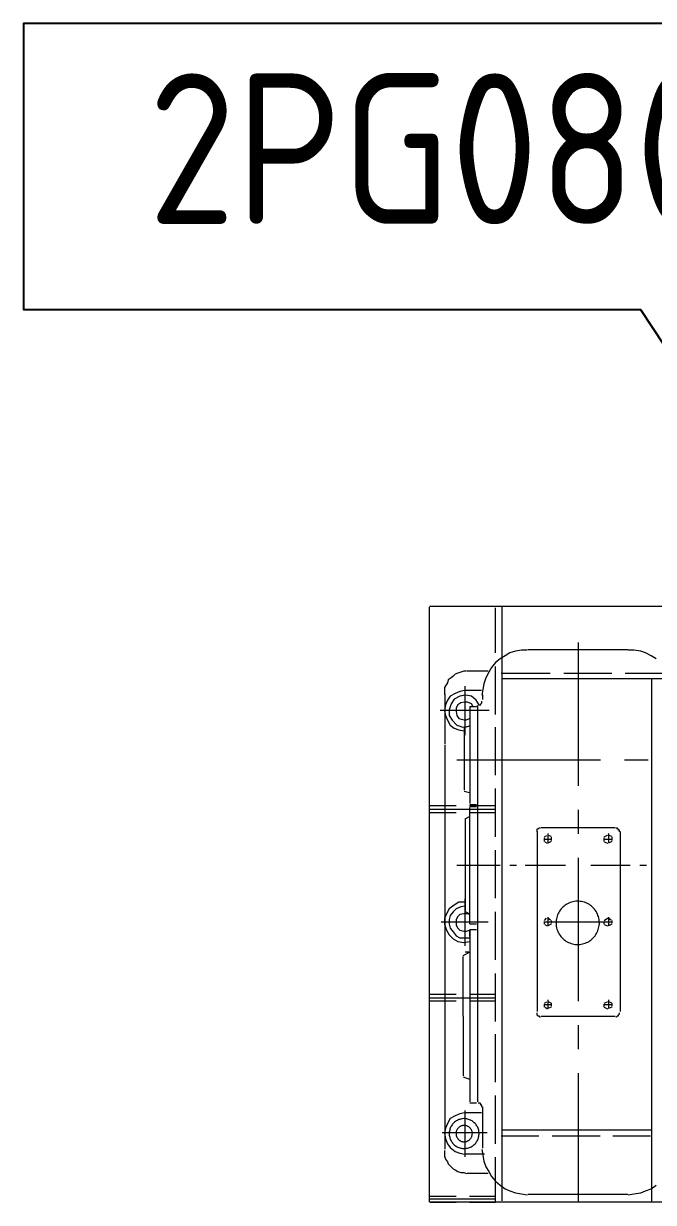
# Model space of a CAD drawing. Header units: millimetres. Extents: x 163705 to 1616509, y 81827 to 302547.
# Drawn here: x 193885 to 194721, y 145834 to 147398 of the extents above; entities that cross this region are included whole.
import ezdxf
from ezdxf.enums import TextEntityAlignment as Align

# ---------------------------------------------------------------- set-up
doc = ezdxf.new("R2010")
doc.units = ezdxf.units.MM
doc.header["$LTSCALE"] = 10
doc.linetypes.add('CENTER2', pattern=[28.575, 19.05, -3.175, 3.175, -3.175])
for name, color, linetype, lineweight in [('1-中心线', 1, 'CENTER2', 0), ('1-文本', 4, 'Continuous', 0), ('1-设备轮廓', 2, 'Continuous', 18)]:
    doc.layers.add(name, color=color, linetype=linetype, lineweight=lineweight)
doc.styles.add('HZ', font='gbenor.shx', dxfattribs={"bigfont": 'gbcbig.shx'})

# ---------------------------------------------------------------- blocks, each defined once
blk = doc.blocks.new('2PG0806-俯视图')
for p, q in [((1610.1, 2590), (1610.1, 2624.5)), ((1610.7, 2625.2), (2399.8, 2625.2)), ((1610.7, 2625.2), (1610.7, 2235.7)), ((1614.6, 2625.2), (1614.6, 2538.3)), ((1617.7, 2590), (1617.7, 2624.5)), ((1876.9, 2590), (1876.9, 2624.5)), ((1881.4, 2625.2), (1881.4, 2538.3)), ((1885.9, 2590), (1885.9, 2624.5)), ((2127.2, 2590), (2127.2, 2624.5)), ((2131.7, 2625.2), (2131.7, 2538.3)), ((2136.1, 2590), (2136.1, 2624.5)), ((2401.1, 2625.2), (2401.1, 1470.9)), ((1661.2, 2600.3), (1657.3, 2596.4)), ((1663.7, 2601.5), (1661.2, 2600.3)), ((1667.5, 2604.1), (1663.7, 2601.5)), ((1671.4, 2605.4), (1667.5, 2604.1)), ((1675.2, 2605.4), (1671.4, 2605.4)), ((1679, 2605.4), (1675.2, 2605.4)), ((1682.9, 2597.7), (1677.8, 2591.3)), ((2217.2, 2604.7), (1680.9, 2604.7)), ((1688, 2601.5), (1682.9, 2597.7)), ((1694.4, 2604.1), (1688, 2601.5)), ((1702, 2605.4), (1694.4, 2604.1)), ((1708.4, 2604.1), (1702, 2605.4)), ((1714.8, 2601.5), (1708.4, 2604.1)), ((1721.2, 2597.7), (1714.8, 2601.5)), ((1725, 2591.3), (1721.2, 2597.7)), ((1965, 2599), (1959.9, 2593.9)), ((1971.4, 2602.8), (1965, 2599)), ((1974, 2597.7), (1968.9, 2593.9)), ((1979.1, 2605.4), (1971.4, 2602.8)), ((1979.1, 2599), (1974, 2597.7)), ((1986.7, 2605.4), (1979.1, 2605.4)), ((1985.5, 2599), (1979.1, 2599)), ((1990.6, 2597.7), (1985.5, 2599)), ((1993.1, 2602.8), (1986.7, 2605.4)), ((1995.7, 2593.9), (1990.6, 2597.7)), ((1999.5, 2599), (1993.1, 2602.8)), ((2004.6, 2592.6), (1999.5, 2599)), ((2284.9, 2604.7), (2218.5, 2604.7)), ((2243.4, 2597.7), (2239.6, 2592.6)), ((2249.8, 2601.5), (2243.4, 2597.7)), ((2256.2, 2604.1), (2249.8, 2601.5)), ((2256.2, 2599), (2249.8, 2595.2)), ((2262.5, 2605.4), (2256.2, 2604.1)), ((2263.8, 2599), (2256.2, 2599)), ((2270.2, 2604.1), (2262.5, 2605.4)), ((2271.5, 2596.4), (2263.8, 2599)), ((2276.6, 2601.5), (2270.2, 2604.1)), ((2281.7, 2597.7), (2276.6, 2601.5)), ((2285.5, 2591.3), (2281.7, 2597.7)), ((2288.1, 2605.4), (2284.2, 2605.4)), ((2293.2, 2605.4), (2288.1, 2605.4)), ((2295.7, 2604.1), (2293.2, 2605.4)), ((2299.6, 2601.5), (2295.7, 2604.1)), ((2303.4, 2600.3), (2299.6, 2601.5)), ((2306, 2596.4), (2303.4, 2600.3)), ((1650.9, 2587.5), (1649.7, 2583.7)), ((1649.7, 2583.7), (1649.7, 2579.8)), ((1653.5, 2591.3), (1650.9, 2587.5)), ((1654.8, 2593.9), (1653.5, 2591.3)), ((1657.3, 2596.4), (1654.8, 2593.9)), ((1675.2, 2584.9), (1673.9, 2578.6)), ((1677.8, 2591.3), (1675.2, 2584.9)), ((1727.6, 2584.9), (1725, 2591.3)), ((1728.8, 2578.6), (1727.6, 2584.9)), ((1956.1, 2587.5), (1954.8, 2579.8)), ((1959.9, 2593.9), (1956.1, 2587.5)), ((1963.8, 2590), (1961.2, 2584.9)), ((1961.2, 2584.9), (1961.2, 2578.6)), ((1968.9, 2593.9), (1963.8, 2590)), ((1971.4, 2584.9), (1970.1, 2579.8)), ((1974, 2587.5), (1971.4, 2584.9)), ((1977.8, 2590), (1974, 2587.5)), ((1981.6, 2590), (1977.8, 2590)), ((1985.5, 2590), (1981.6, 2590)), ((1989.3, 2587.5), (1985.5, 2590)), ((1991.9, 2584.9), (1989.3, 2587.5)), ((1993.1, 2579.8), (1991.9, 2584.9)), ((1999.5, 2590), (1995.7, 2593.9)), ((2002.1, 2583.7), (1999.5, 2590)), ((2003.3, 2578.6), (2002.1, 2583.7)), ((2008.5, 2586.2), (2004.6, 2592.6)), ((2008.5, 2578.6), (2008.5, 2586.2)), ((2057, 2531.3), (2057, 2588.8)), ((2237, 2586.2), (2235.7, 2579.8)), ((2239.6, 2592.6), (2237, 2586.2)), ((2243.4, 2588.8), (2240.8, 2581.1)), ((2249.8, 2595.2), (2243.4, 2588.8)), ((2252.3, 2586.2), (2251.1, 2581.1)), ((2256.2, 2588.8), (2252.3, 2586.2)), ((2261.3, 2590), (2256.2, 2588.8)), ((2266.4, 2590), (2261.3, 2590)), ((2270.2, 2587.5), (2266.4, 2590)), ((2272.8, 2583.7), (2270.2, 2587.5)), ((2277.9, 2592.6), (2271.5, 2596.4)), ((2274, 2578.6), (2272.8, 2583.7)), ((2281.7, 2584.9), (2277.9, 2592.6)), ((2283, 2577.3), (2281.7, 2584.9)), ((2288.1, 2584.9), (2285.5, 2591.3)), ((2289.4, 2578.6), (2288.1, 2584.9)), ((2308.5, 2593.9), (2306, 2596.4)), ((2311.1, 2591.3), (2308.5, 2593.9)), ((2312.3, 2587.5), (2311.1, 2591.3)), ((2313.6, 2583.7), (2312.3, 2587.5)), ((2314.9, 2579.8), (2313.6, 2583.7)), ((1610.1, 2537.7), (1610.1, 2572.2)), ((1617.7, 2537.7), (1617.7, 2572.2)), ((1649.7, 2579.8), (1648.4, 2576)), ((1649, 2575.4), (1649, 2547.3)), ((1674.6, 2577.9), (1674.6, 2552.4)), ((1681.6, 2578.6), (1681.6, 2578.6)), ((1690.5, 2578.6), (1690.5, 2578.6)), ((1729.5, 2577.9), (1729.5, 2556.2)), ((1742.2, 2571.5), (1742.2, 2562.6)), ((1972.1, 2571.5), (1743.5, 2571.5)), ((1776.7, 2580.5), (1773.4, 2572)), ((1857.1, 2580.5), (1778, 2580.5)), ((1857.1, 2580.5), (1936.3, 2580.5)), ((1876.9, 2537.7), (1876.9, 2572.2)), ((1885.9, 2537.7), (1885.9, 2572.2)), ((1937.6, 2580.5), (1942.1, 2572.2)), ((1942.7, 2577.9), (1942.7, 2572.8)), ((1954.8, 2579.8), (1956.1, 2572.2)), ((1961.2, 2578.6), (1961.2, 2572.2)), ((1963.1, 2571.5), (1970.8, 2571.5)), ((1970.1, 2579.8), (1970.1, 2576)), ((1970.1, 2576), (1971.4, 2572.2)), ((1972.1, 2571.5), (1972.1, 2562.6)), ((1979.7, 2571.5), (1979.7, 2562.6)), ((1979.7, 2571.5), (2134.2, 2571.5)), ((1991.9, 2572.2), (1993.1, 2576)), ((1993.1, 2576), (1993.1, 2579.8)), ((1996.3, 2577.9), (1993.2, 2572.2)), ((2118.9, 2577.9), (1997.6, 2577.9)), ((2118.9, 2577.9), (2122.1, 2572.2)), ((2127.2, 2537.7), (2127.2, 2572.2)), ((2135.5, 2571.5), (2135.5, 2562.6)), ((2136.1, 2537.7), (2136.1, 2572.2)), ((2138.1, 2571.5), (2138.1, 2562.6)), ((2268.3, 2571.5), (2139.3, 2571.5)), ((2155.9, 2579.2), (2153.8, 2571.9)), ((2240.2, 2579.2), (2157.2, 2579.2)), ((2240.2, 2579.2), (2242.3, 2571.9)), ((2240.8, 2581.1), (2242.1, 2573.5)), ((2251.1, 2581.1), (2249.8, 2577.3)), ((2249.8, 2577.3), (2252.3, 2572.2)), ((2267.6, 2567.1), (2271.5, 2569.6)), ((2268.3, 2571.5), (2268.3, 2562.6)), ((2271.5, 2569.6), (2274, 2574.7)), ((2274, 2574.7), (2274, 2578.6)), ((2276.6, 2563.2), (2281.7, 2569.6)), ((2281.7, 2569.6), (2283, 2577.3)), ((2290, 2577.9), (2290, 2556.2)), ((2314.9, 2576), (2314.9, 2579.8)), ((2315.5, 2575.4), (2315.5, 2547.3)), ((1657.3, 2550.5), (1650.9, 2546.6)), ((1665, 2553), (1657.3, 2550.5)), ((1672.6, 2554.3), (1665, 2553)), ((1680.3, 2555.6), (1672.6, 2554.3)), ((1737.1, 2554.9), (1682.2, 2554.9)), ((1736.5, 2555.6), (1737.8, 2555.6)), ((1737.8, 2555.6), (1739, 2555.6)), ((1739, 2555.6), (1739, 2556.9)), ((1739, 2556.9), (1740.3, 2556.9)), ((1740.3, 2556.9), (1741.6, 2558.1)), ((1741.6, 2559.4), (1741.6, 2560.7)), ((1741.6, 2558.1), (1741.6, 2559.4)), ((1742.2, 2561.3), (1742.2, 2561.3)), ((2268.3, 2561.3), (1743.5, 2561.3)), ((2268.3, 2561.3), (2269.6, 2561.3)), ((2270.2, 2559.4), (2276.6, 2563.2)), ((2270.2, 2560.7), (2270.2, 2559.4)), ((2270.2, 2559.4), (2270.2, 2558.1)), ((2270.2, 2558.1), (2270.2, 2556.9)), ((2270.2, 2556.9), (2271.5, 2556.9)), ((2270.8, 2561.3), (2270.8, 2561.3)), ((2271.5, 2556.9), (2272.8, 2555.6)), ((2272.8, 2555.6), (2274, 2555.6)), ((2274, 2555.6), (2275.3, 2555.6)), ((2283.6, 2554.9), (2277.2, 2554.9)), ((2290.6, 2554.3), (2283, 2555.6)), ((2298.3, 2553), (2290.6, 2554.3)), ((2306, 2550.5), (2298.3, 2553)), ((2313.6, 2546.6), (2306, 2550.5)), ((1610.1, 2537.7), (1670.1, 2537.7)), ((1638.2, 2537.7), (1633.1, 2531.3)), ((1644.6, 2542.8), (1638.2, 2537.7)), ((1650.9, 2546.6), (1644.6, 2542.8)), ((1688, 2537.7), (1751.8, 2537.7)), ((1769.7, 2537.7), (1833.5, 2537.7)), ((1850.1, 2537.7), (1914, 2537.7)), ((1931.8, 2537.7), (1995.7, 2537.7)), ((2013.6, 2537.7), (2077.4, 2537.7)), ((2095.3, 2537.7), (2159.1, 2537.7)), ((2177, 2537.7), (2240.8, 2537.7)), ((2257.4, 2537.7), (2321.3, 2537.7)), ((2320, 2542.8), (2313.6, 2546.6)), ((2326.4, 2537.7), (2320, 2542.8)), ((2331.5, 2531.3), (2326.4, 2537.7)), ((2339.2, 2537.7), (2399.2, 2537.7)), ((2401.1, 2529.4), (1612, 2529.4)), ((1628, 2524.9), (1625.4, 2518.5)), ((1633.1, 2531.3), (1628, 2524.9)), ((1698.2, 2530), (1698.2, 2480.2)), ((1706.5, 2529.4), (1706.5, 2331.5)), ((2305.3, 2529.4), (2305.3, 1566.7)), ((2312.3, 2530), (2312.3, 2464.9)), ((2335.3, 2524.9), (2331.5, 2531.3)), ((2339.2, 2518.5), (2335.3, 2524.9)), ((1621.6, 2503.2), (1620.3, 2495.6)), ((1622.9, 2510.9), (1621.6, 2503.2)), ((1625.4, 2518.5), (1622.9, 2510.9)), ((2057, 2509.6), (2057, 2518.5)), ((2341.7, 2510.9), (2339.2, 2518.5)), ((2343, 2503.2), (2341.7, 2510.9)), ((2343, 2495.6), (2343, 2503.2)), ((1620.9, 2494.9), (1620.9, 2362.1)), ((2057, 2444.5), (2057, 2498.1)), ((2343.6, 2494.9), (2343.6, 2362.1)), ((2343.6, 2494.9), (2343.6, 2362.1)), ((1857.8, 2480.2), (1856.5, 2479)), ((1856.5, 2479), (1856.5, 2477.7)), ((1857.1, 2477), (1857.1, 2378.7)), ((1859.1, 2482.8), (1857.8, 2481.5)), ((1857.8, 2481.5), (1857.8, 2480.2)), ((1860.3, 2482.8), (1859.1, 2482.8)), ((1861.6, 2482.8), (1860.3, 2482.8)), ((1861.6, 2482.8), (1861.6, 2482.8)), ((2102.3, 2482.2), (1863.5, 2482.2)), ((1866.7, 2468.8), (1868.6, 2471.9)), ((1869.3, 2472.6), (1869.3, 2472.6)), ((1869.3, 2472.6), (1873.1, 2472.6)), ((1874.4, 2472.6), (1876.2, 2469.5)), ((1976.5, 2468.8), (1978.4, 2471.9)), ((1979.1, 2472.6), (1979.1, 2472.6)), ((1979.1, 2472.6), (1982.9, 2472.6)), ((1984.2, 2472.6), (1987.1, 2469.7)), ((2086.3, 2468.8), (2088.2, 2471.9)), ((2088.9, 2472.6), (2088.9, 2472.6)), ((2088.9, 2472.6), (2094, 2472.6)), ((2095.3, 2472.6), (2097.1, 2469.5)), ((2102.9, 2482.8), (2101.7, 2482.8)), ((2104.2, 2482.8), (2102.9, 2482.8)), ((2105.5, 2482.8), (2104.2, 2482.8)), ((2105.5, 2481.5), (2105.5, 2482.8)), ((2106.8, 2480.2), (2105.5, 2481.5)), ((2106.8, 2479), (2106.8, 2480.2)), ((2106.8, 2477.7), (2106.8, 2479)), ((2107.4, 2477), (2107.4, 2378.7)), ((1698.2, 2462.4), (1698.2, 2398.5)), ((1866.7, 2468.8), (1866.7, 2468.8)), ((1869.3, 2463.6), (1867.3, 2468.2)), ((1869.3, 2463.6), (1869.3, 2463.6)), ((1874.4, 2463.6), (1870.6, 2463.6)), ((1874.4, 2463.6), (1874.4, 2463.6)), ((1876.9, 2468.8), (1875, 2464.2)), ((1876.9, 2468.8), (1876.9, 2468.8)), ((1976.5, 2468.8), (1976.5, 2468.8)), ((1979.1, 2463.6), (1977.1, 2468.2)), ((1979.1, 2463.6), (1979.1, 2463.6)), ((1984.2, 2463.6), (1980.4, 2463.6)), ((1984.2, 2463.6), (1984.2, 2463.6)), ((1988, 2468.8), (1985, 2464.4)), ((1988, 2468.8), (1988, 2468.8)), ((2086.3, 2468.8), (2086.3, 2468.8)), ((2088.9, 2463.6), (2086.9, 2468.2)), ((2088.9, 2463.6), (2088.9, 2463.6)), ((2095.3, 2463.6), (2090.2, 2463.6)), ((2095.3, 2463.6), (2095.3, 2463.6)), ((2097.8, 2468.8), (2095.9, 2464.2)), ((2097.8, 2468.8), (2097.8, 2468.8)), ((2312.3, 2447), (2312.3, 2383.2)), ((2057, 2358.9), (2057, 2411.3)), ((1869.3, 2393.4), (1869.3, 2393.4)), ((1869.3, 2393.4), (1873.1, 2393.4)), ((1874.4, 2393.4), (1876.4, 2388.9)), ((1979.1, 2393.4), (1979.1, 2393.4)), ((1979.1, 2393.4), (1982.9, 2393.4)), ((1984.2, 2393.4), (1987.3, 2389.1)), ((2088.9, 2393.4), (2088.9, 2393.4)), ((2088.9, 2393.4), (2094, 2393.4)), ((2095.3, 2393.4), (2097.3, 2388.9)), ((1698.2, 2381.9), (1698.2, 2332.1)), ((1856.5, 2378.1), (1856.5, 2376.8)), ((1866.7, 2388.3), (1868.7, 2392.8)), ((1866.7, 2388.3), (1866.7, 2388.3)), ((1869.3, 2383.2), (1867.3, 2387.7)), ((1869.3, 2383.2), (1869.3, 2383.2)), ((1874.4, 2383.2), (1870.6, 2383.2)), ((1874.4, 2383.2), (1874.4, 2383.2)), ((1876.9, 2388.3), (1875, 2383.8)), ((1876.9, 2388.3), (1876.9, 2388.3)), ((1976.5, 2388.3), (1978.5, 2392.8)), ((1976.5, 2388.3), (1976.5, 2388.3)), ((1979.1, 2383.2), (1977.1, 2387.7)), ((1979.1, 2383.2), (1979.1, 2383.2)), ((1984.2, 2383.2), (1980.4, 2383.2)), ((1984.2, 2383.2), (1984.2, 2383.2)), ((1988, 2388.3), (1985, 2384)), ((1988, 2388.3), (1988, 2388.3)), ((2086.3, 2388.3), (2088.3, 2392.8)), ((2086.3, 2388.3), (2086.3, 2388.3)), ((2088.9, 2383.2), (2086.9, 2387.7)), ((2088.9, 2383.2), (2088.9, 2383.2)), ((2095.3, 2383.2), (2090.2, 2383.2)), ((2095.3, 2383.2), (2095.3, 2383.2)), ((2097.8, 2388.3), (2095.9, 2383.8)), ((2097.8, 2388.3), (2097.8, 2388.3)), ((2106.8, 2376.8), (2106.8, 2378.1)), ((1856.5, 2376.8), (1857.8, 2375.5)), ((1857.8, 2375.5), (1857.8, 2374.3)), ((1857.8, 2374.3), (1859.1, 2374.3)), ((1859.1, 2374.3), (1860.3, 2373)), ((1860.3, 2373), (1861.6, 2373)), ((2102.3, 2372.3), (1863.5, 2372.3)), ((2101.7, 2373), (2102.9, 2373)), ((2102.9, 2373), (2104.2, 2373)), ((2104.2, 2373), (2104.2, 2374.3)), ((2104.2, 2374.3), (2105.5, 2374.3)), ((2105.5, 2374.3), (2105.5, 2375.5)), ((2105.5, 2375.5), (2106.8, 2375.5)), ((2106.8, 2375.5), (2106.8, 2376.8)), ((2312.3, 2365.3), (2312.3, 2301.5)), ((1620.3, 2361.5), (1621.6, 2353.8)), ((1621.6, 2353.8), (1622.9, 2344.9)), ((2341.7, 2344.9), (2343, 2353.8)), ((2343, 2353.8), (2343, 2361.5)), ((1622.9, 2344.9), (1625.4, 2338.5)), ((1625.4, 2338.5), (1628, 2330.9)), ((1628, 2330.9), (1633.1, 2324.5)), ((2057, 2337.2), (2057, 2346.2)), ((2331.5, 2324.5), (2335.3, 2330.9)), ((2335.3, 2330.9), (2339.2, 2338.5)), ((2339.2, 2338.5), (2341.7, 2344.9)), ((1610.7, 2330.2), (2304, 2330.2))]:
    blk.add_line(p, q)
for points in [[(1700.7, 2599), (1699.4, 2598.9), (1698.1, 2598.7), (1696.8, 2598.4), (1695.5, 2598.1), (1694.3, 2597.7), (1693.1, 2597.2), (1691.9, 2596.6), (1690.8, 2596), (1689.8, 2595.2), (1688.8, 2594.5), (1687.8, 2593.6), (1686.9, 2592.7), (1686.1, 2591.8), (1685.3, 2590.8), (1684.6, 2589.7), (1684, 2588.6), (1683.4, 2587.5), (1682.9, 2586.3), (1682.5, 2585.1), (1682.1, 2583.8), (1681.9, 2582.6), (1681.7, 2581.2), (1681.6, 2579.9), (1681.6, 2578.6)], [(1721.2, 2579.8), (1721.1, 2581.2), (1720.9, 2582.5), (1720.6, 2583.8), (1720.3, 2585.1), (1719.9, 2586.3), (1719.4, 2587.5), (1718.8, 2588.6), (1718.1, 2589.7), (1717.4, 2590.8), (1716.6, 2591.8), (1715.8, 2592.7), (1714.9, 2593.6), (1714, 2594.5), (1713, 2595.2), (1711.9, 2596), (1710.8, 2596.6), (1709.7, 2597.2), (1708.5, 2597.7), (1707.3, 2598.1), (1706, 2598.4), (1704.7, 2598.7), (1703.4, 2598.9), (1702.1, 2599), (1700.7, 2599)], [(1700.7, 2590), (1700, 2590), (1699.3, 2589.8), (1698.6, 2589.7), (1697.9, 2589.5), (1697.2, 2589.2), (1696.6, 2588.9), (1696, 2588.6), (1695.4, 2588.2), (1694.8, 2587.8), (1694.3, 2587.4), (1693.7, 2586.9), (1693.3, 2586.4), (1692.8, 2585.9), (1692.4, 2585.3), (1692, 2584.7), (1691.7, 2584.1), (1691.4, 2583.5), (1691.1, 2582.8), (1690.9, 2582.1), (1690.8, 2581.5), (1690.6, 2580.8), (1690.6, 2580), (1690.5, 2579.3), (1690.5, 2578.6)], [(1712.2, 2579.8), (1712.1, 2580.6), (1712, 2581.3), (1711.9, 2582), (1711.7, 2582.7), (1711.4, 2583.4), (1711.1, 2584), (1710.8, 2584.6), (1710.4, 2585.2), (1710, 2585.8), (1709.6, 2586.3), (1709.1, 2586.8), (1708.6, 2587.3), (1708, 2587.7), (1707.5, 2588.2), (1706.9, 2588.5), (1706.3, 2588.9), (1705.7, 2589.2), (1705, 2589.4), (1704.3, 2589.6), (1703.6, 2589.8), (1702.9, 2589.9), (1702.2, 2590), (1701.5, 2590), (1700.7, 2590)], [(1681.6, 2578.6), (1681.7, 2577.2), (1681.9, 2575.9), (1682.1, 2574.6), (1682.5, 2573.3), (1682.9, 2572.1), (1683.4, 2570.9), (1684, 2569.8), (1684.6, 2568.7), (1685.3, 2567.6), (1686.1, 2566.6), (1686.9, 2565.7), (1687.8, 2564.8), (1688.8, 2563.9), (1689.8, 2563.1), (1690.8, 2562.4), (1691.9, 2561.8), (1693.1, 2561.2), (1694.3, 2560.7), (1695.5, 2560.3), (1696.7, 2560), (1698, 2559.7), (1699.3, 2559.5), (1700.7, 2559.4), (1702, 2559.4)], [(1690.5, 2578.6), (1690.6, 2577.8), (1690.7, 2577.1), (1690.9, 2576.4), (1691.1, 2575.7), (1691.4, 2575), (1691.6, 2574.4), (1692, 2573.8), (1692.3, 2573.2), (1692.8, 2572.6), (1693.2, 2572.1), (1693.7, 2571.6), (1694.2, 2571.1), (1694.7, 2570.6), (1695.3, 2570.2), (1695.8, 2569.9), (1696.5, 2569.5), (1697.1, 2569.2), (1697.7, 2569), (1698.4, 2568.8), (1699.1, 2568.6), (1699.8, 2568.5), (1700.5, 2568.4), (1701.3, 2568.3), (1702, 2568.4)], [(1702, 2559.4), (1703.4, 2559.5), (1704.7, 2559.7), (1706, 2559.9), (1707.3, 2560.3), (1708.5, 2560.7), (1709.7, 2561.2), (1710.8, 2561.8), (1711.9, 2562.4), (1713, 2563.1), (1714, 2563.9), (1714.9, 2564.8), (1715.8, 2565.7), (1716.7, 2566.6), (1717.4, 2567.6), (1718.1, 2568.7), (1718.8, 2569.8), (1719.4, 2570.9), (1719.8, 2572.1), (1720.3, 2573.3), (1720.6, 2574.6), (1720.9, 2575.8), (1721.1, 2577.1), (1721.2, 2578.5), (1721.2, 2579.8)], [(1702, 2568.4), (1702.8, 2568.4), (1703.5, 2568.5), (1704.2, 2568.7), (1704.9, 2568.9), (1705.5, 2569.2), (1706.2, 2569.5), (1706.8, 2569.8), (1707.4, 2570.2), (1708, 2570.6), (1708.5, 2571), (1709, 2571.5), (1709.5, 2572), (1709.9, 2572.5), (1710.3, 2573.1), (1710.7, 2573.7), (1711, 2574.3), (1711.3, 2574.9), (1711.6, 2575.6), (1711.8, 2576.2), (1712, 2576.9), (1712.1, 2577.6), (1712.2, 2578.4), (1712.2, 2579.1), (1712.2, 2579.8)], [(1980.4, 2457.2), (1978.4, 2457.1), (1976.5, 2456.9), (1974.6, 2456.5), (1972.8, 2456.1), (1971, 2455.5), (1969.2, 2454.7), (1967.6, 2453.9), (1966, 2453), (1964.4, 2452), (1962.9, 2450.9), (1961.6, 2449.7), (1960.2, 2448.4), (1959, 2447), (1957.9, 2445.6), (1956.8, 2444.1), (1955.9, 2442.5), (1955, 2440.8), (1954.3, 2439.1), (1953.7, 2437.4), (1953.1, 2435.6), (1952.7, 2433.7), (1952.5, 2431.8), (1952.3, 2429.9), (1952.3, 2427.9)], [(2009.7, 2429.2), (2009.6, 2431.1), (2009.4, 2433.1), (2009, 2434.9), (2008.5, 2436.8), (2007.9, 2438.6), (2007.2, 2440.3), (2006.4, 2442), (2005.5, 2443.6), (2004.5, 2445.1), (2003.3, 2446.6), (2002.1, 2448), (2000.9, 2449.3), (1999.5, 2450.5), (1998, 2451.7), (1996.5, 2452.7), (1994.9, 2453.6), (1993.3, 2454.5), (1991.6, 2455.2), (1989.8, 2455.9), (1988, 2456.4), (1986.2, 2456.8), (1984.3, 2457.1), (1982.3, 2457.2), (1980.4, 2457.2)], [(1952.3, 2427.9), (1952.4, 2425.9), (1952.6, 2424), (1953, 2422.1), (1953.5, 2420.3), (1954.1, 2418.5), (1954.8, 2416.8), (1955.6, 2415.1), (1956.5, 2413.5), (1957.5, 2411.9), (1958.7, 2410.5), (1959.9, 2409.1), (1961.1, 2407.8), (1962.5, 2406.5), (1964, 2405.4), (1965.5, 2404.4), (1967.1, 2403.4), (1968.7, 2402.6), (1970.4, 2401.8), (1972.2, 2401.2), (1974, 2400.7), (1975.8, 2400.3), (1977.7, 2400), (1979.7, 2399.8), (1981.6, 2399.8)], [(1981.6, 2399.8), (1983.6, 2399.9), (1985.5, 2400.2), (1987.4, 2400.5), (1989.3, 2401), (1991, 2401.6), (1992.8, 2402.3), (1994.4, 2403.1), (1996, 2404.1), (1997.6, 2405.1), (1999.1, 2406.2), (2000.4, 2407.4), (2001.8, 2408.7), (2003, 2410), (2004.1, 2411.5), (2005.2, 2413), (2006.1, 2414.6), (2007, 2416.2), (2007.7, 2417.9), (2008.3, 2419.7), (2008.9, 2421.5), (2009.3, 2423.4), (2009.5, 2425.3), (2009.7, 2427.2), (2009.7, 2429.2)]]:
    blk.add_lwpolyline(points)
at = {"layer": '1-中心线'}
for p, q in [((1702.7, 2608.6), (1702.7, 2548.6)), ((1982.3, 2609.8), (1982.3, 2547.3)), ((2263.2, 2611.1), (2263.2, 2546)), ((2197.4, 2588.8), (2197.4, 1432)), ((1670.7, 2577.9), (1732, 2577.9)), ((1950.4, 2577.9), (2012.9, 2577.9)), ((2230, 2577.9), (2295.1, 2577.9)), ((1872.5, 2473.2), (1872.5, 2463)), ((1982.3, 2473.2), (1982.3, 2463)), ((2092.1, 2473.2), (2092.1, 2463)), ((1878.9, 2468.1), (1867.4, 2468.1)), ((1988.7, 2468.1), (1977.2, 2468.1)), ((1982.3, 2469.4), (1982.3, 2386.4)), ((2099.7, 2468.1), (2087, 2468.1)), ((2353.2, 2427.9), (1610.7, 2427.9)), ((1878.9, 2387.7), (1867.4, 2387.7)), ((1872.5, 2392.8), (1872.5, 2382.6)), ((1988.7, 2387.7), (1977.2, 2387.7)), ((1982.3, 2392.8), (1982.3, 2382.6)), ((2099.7, 2387.7), (2087, 2387.7)), ((2092.1, 2392.8), (2092.1, 2382.6))]:
    blk.add_line(p, q, dxfattribs=at)
blk = doc.blocks.new('A$C1db492d9')
blk.add_lwpolyline([(3089.3, 3359.3), (3089.3, 3738.9), (1857.2, 3738.9), (1857.2, 3359.3), (2676.1, 3359.3), (3078.6, 2750.1), (2850.1, 3359.3), (3089.3, 3359.3)])
at = {"layer": '1-设备轮廓', "rotation": 90}
blk.add_blockref('2PG0806-俯视图', (5021.1, 564.5), dxfattribs=at)
at = {"layer": '1-文本', "style": 'HZ'}
blk.add_text('2PG0806', height=200, dxfattribs=at).set_placement((2909.4, 3472.7), align=Align.RIGHT)

msp = doc.modelspace()

# ---------------------------------------------------------------- block references
msp.add_blockref('A$C1db492d9', (192027.833, 143659.632))

doc.saveas('drawing.dxf')
